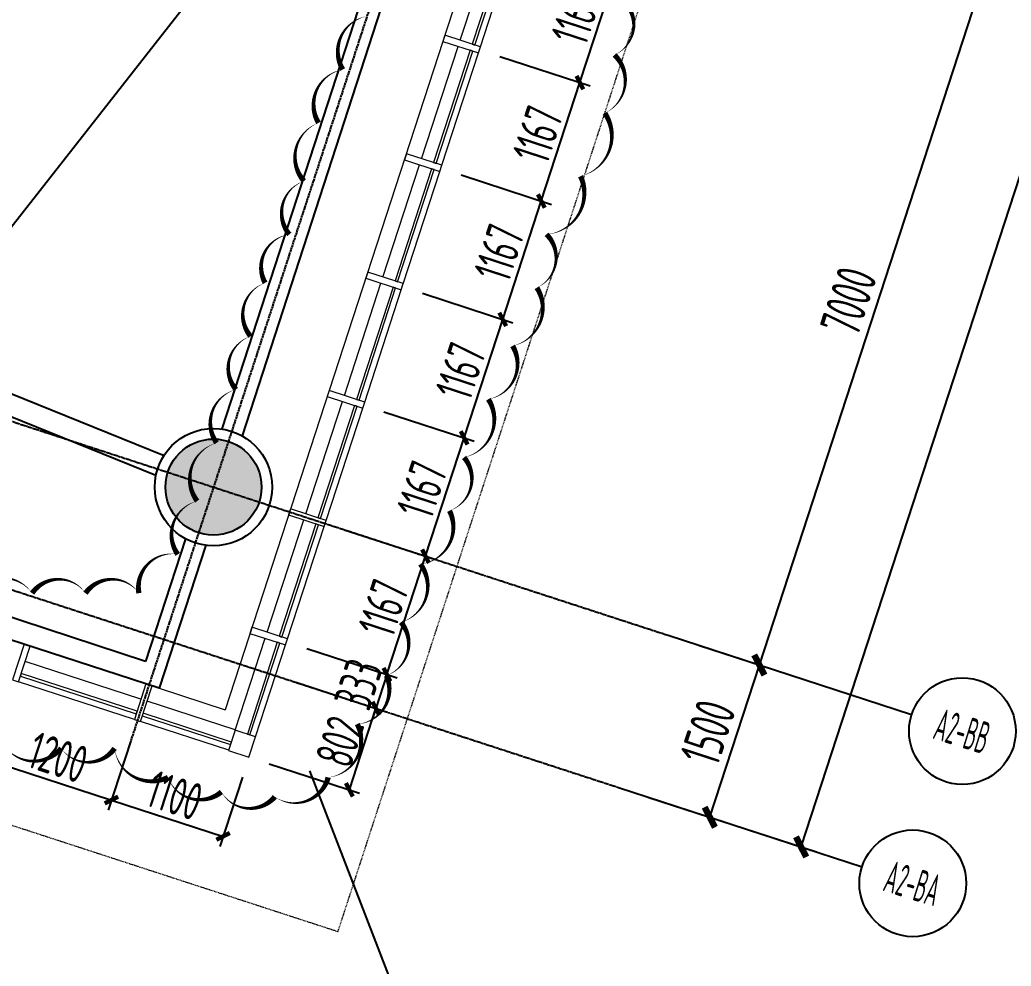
# Model space of a CAD drawing. Header units: millimetres. Extents: x 11515858 to 24947533, y -12764720 to -6305528.
# Drawn here: x 11864178 to 11873465, y -6364681 to -6355813 of the extents above; entities that cross this region are included whole.
import ezdxf
from ezdxf.enums import TextEntityAlignment as Align

# ---------------------------------------------------------------- set-up
doc = ezdxf.new("R2010")
doc.units = ezdxf.units.MM
doc.header["$LTSCALE"] = 10
for name, pattern in [('A2-RG-AXIS$0$CENTER', [2, 1.25, -0.25, 0.25, -0.25]), ('A2-RG-AXIS$0$DOTE', [2.4200000000000004, 2, -0.2, 0.02, -0.2]), ('A2-RI-F3$0$HIDDEN', [0.375, 0.25, -0.125]), ('A2-RI-F3$0$Overhead 1_16_', [2.5796875, 1.5875, -0.9921875])]:
    doc.linetypes.add(name, pattern=pattern)
for name, color, linetype in [('A2-RB-F3$0$$34$A-DIMS-100', 1, 'Continuous'), ('A2-RB-F3$0$A-DIMS-100', 1, 'Continuous'), ('A2-RG-AXIS$0$A-AXIS', 1, 'Continuous'), ('A2-RG-AXIS$0$A-DIMS-100', 1, 'Continuous'), ('A2-RG-AXIS$0$A-GRID', 1, 'A2-RG-AXIS$0$CENTER'), ('A2-RG-AXIS$0$A-SYMB', 4, 'Continuous'), ('A2-RI-F3$0$A-BEAM-PLAN-S', 2, 'Continuous'), ('A2-RI-F3$0$A-SYMB-VOID', 35, 'Continuous'), ('A2-RS-F3$0$A-HATH-GRAY', 8, 'Continuous'), ('A2-RS-F3$0$A-WALL-CONC', 6, 'Continuous')]:
    doc.layers.add(name, color=color, linetype=linetype)
for name, color, linetype, lineweight in [('A2-RI-F3$0$A-FLOR-OVHD', 8, 'A2-RI-F3$0$Overhead 1_16_', 5), ('A2-RI-F3$0$A-GLAZ', 140, 'Continuous', 5), ('A2-RI-F3$0$A-GLAZ-CWMG', 3, 'Continuous', 5)]:
    doc.layers.add(name, color=color, linetype=linetype, lineweight=lineweight)
doc.styles.add('A2-RB-F3$0$$0$XD2008', font='hzs.shx', dxfattribs={"width": 0.7, "bigfont": 'hztxt.shx'})
doc.styles.add('A2-RB-F3$0$XD2008', font='hzs.shx', dxfattribs={"width": 0.7, "bigfont": 'hztxt.shx'})
doc.styles.add('A2-RG-AXIS$0$ECADI', font='hzs.shx', dxfattribs={"width": 0.7, "bigfont": 'hztxt.shx'})
doc.styles.add('A2-RG-AXIS$0$XD2008', font='hzs.shx', dxfattribs={"width": 0.7, "bigfont": 'hztxt.shx'})
doc.dimstyles.new('A2-RB-F3$0$$0$XD100$0', dxfattribs={"dimscale": 100, "dimtxt": 3.5, "dimasz": 1, "dimexe": 1, "dimexo": 2, "dimgap": 0.5, "dimtad": 1, "dimdec": 0, "dimdsep": 46, "dimtxsty": 'A2-RB-F3$0$$0$XD2008', "dimblk1": 'A2-RB-F3$0$$20$_ArchTick', "dimblk2": 'A2-RB-F3$0$$20$_ArchTick', "dimsah": 1, "dimcen": 2.5, "dimclrt": 4, "dimaunit": 1, "dimadec": 0, "dimazin": 0, "dimtfac": 1, "dimtdec": 0, "dimtix": 1, "dimtmove": 2, "dimatfit": 3, "dimfxl": 0, "dimtolj": 1, "dimtzin": 0, "dimarcsym": 0})
doc.dimstyles.new('A2-RB-F3$0$XD100$0', dxfattribs={"dimscale": 100, "dimtxt": 3.5, "dimasz": 1, "dimexe": 1, "dimexo": 2, "dimgap": 0.5, "dimtad": 1, "dimdec": 0, "dimdsep": 46, "dimtxsty": 'A2-RB-F3$0$XD2008', "dimblk1": 'A2-RB-F3$0$_ArchTick', "dimblk2": 'A2-RB-F3$0$_ArchTick', "dimsah": 1, "dimcen": 2.5, "dimclrt": 4, "dimaunit": 1, "dimadec": 0, "dimazin": 0, "dimtfac": 1, "dimtdec": 0, "dimtix": 1, "dimtmove": 1, "dimatfit": 3, "dimfxl": 0, "dimtolj": 1, "dimtzin": 0, "dimarcsym": 0})
doc.dimstyles.new('A2-RG-AXIS$0$XD150$0', dxfattribs={"dimscale": 150, "dimtxt": 2.5, "dimasz": 1, "dimexe": 1, "dimexo": 2, "dimgap": 0.5, "dimtad": 1, "dimdec": 0, "dimdsep": 46, "dimtxsty": 'A2-RG-AXIS$0$XD2008', "dimblk": 'A2-RG-AXIS$0$_ArchTick', "dimcen": 2.5, "dimclrt": 4, "dimaunit": 1, "dimadec": 0, "dimazin": 0, "dimtfac": 1, "dimtdec": 0, "dimtmove": 2, "dimatfit": 3, "dimfxl": 0, "dimtolj": 1, "dimtzin": 0, "dimarcsym": 0})

# ---------------------------------------------------------------- blocks, each defined once
blk = doc.blocks.new('A2-RG-AXIS$0$_ArchTick')
at = {"color": 0, "linetype": 'ByBlock', "const_width": 0.4}
blk.add_lwpolyline([(-0.5, -0.5), (0.5, 0.5)], dxfattribs=at)
blk = doc.blocks.new('*D556')
at = {"layer": 'A2-RG-AXIS$0$A-DIMS-100', "color": 0, "lineweight": -2, "transparency": 16777216}
for p, q in [((11870536.07370431, -6361672.634730114), (11871249.15287054, -6361905.057111335)), ((11870641.69339981, -6363284.728402755), (11871106.53729852, -6361858.572720233)), ((11870071.2298056, -6363098.790412636), (11870784.30897183, -6363331.212793857))]:
    blk.add_line(p, q, dxfattribs=at)
at = {"layer": 'Defpoints', "color": 0, "transparency": 16777216}
for p in [(11870250.84256026, -6361579.665947912), (11871106.53729852, -6361858.572720233), (11869785.99866155, -6363005.821630433)]:
    blk.add_point(p, dxfattribs=at)
at = {"layer": 'A2-RG-AXIS$0$A-DIMS-100', "color": 0, "lineweight": -2, "transparency": 16777216, "xscale": 150, "yscale": 150, "zscale": 150}
for p, rotation in [((11871106.53729852, -6361858.572720233), 71.94704049333389), ((11870641.69339981, -6363284.728402755), 251.9470404933339)]:
    blk.add_blockref('A2-RG-AXIS$0$_ArchTick', p, dxfattribs=dict(at, rotation=rotation))
at = {"layer": 'A2-RG-AXIS$0$A-DIMS-100', "color": 4, "transparency": 16777216, "insert": (11870624.53809812, -6362490.302877067), "char_height": 375, "attachment_point": 5, "rotation": 71.94704049333389, "style": 'A2-RG-AXIS$0$XD2008'}
blk.add_mtext('\\A1;1500', dxfattribs=at)
blk = doc.blocks.new('*D557')
at = {"layer": 'A2-RG-AXIS$0$A-DIMS-100', "color": 0, "lineweight": -2, "transparency": 16777216}
for p, q in [((11872705.35174968, -6355017.225956218), (11873418.42961007, -6355249.647910954)), ((11871106.53729957, -6361858.572717436), (11873275.81403799, -6355203.163520008)), ((11870536.07501125, -6361672.635153647), (11871249.15287164, -6361905.057108382))]:
    blk.add_line(p, q, dxfattribs=at)
at = {"layer": 'Defpoints', "color": 0, "transparency": 16777216}
for p in [(11872420.12060552, -6354924.257174326), (11873275.81403799, -6355203.163520008), (11870250.8438671, -6361579.666371754)]:
    blk.add_point(p, dxfattribs=at)
at = {"layer": 'A2-RG-AXIS$0$A-DIMS-100', "color": 0, "lineweight": -2, "transparency": 16777216, "xscale": 150, "yscale": 150, "zscale": 150}
for p, rotation in [((11873275.81403799, -6355203.163520008), 71.94704055555546), ((11871106.53729957, -6361858.572717436), 251.9470405555555)]:
    blk.add_blockref('A2-RG-AXIS$0$_ArchTick', p, dxfattribs=dict(at, rotation=rotation))
at = {"layer": 'A2-RG-AXIS$0$A-DIMS-100', "color": 4, "transparency": 16777216, "insert": (11871941.59841765, -6358449.520434568), "char_height": 375, "attachment_point": 5, "rotation": 71.94704055555546, "style": 'A2-RG-AXIS$0$XD2008'}
blk.add_mtext('\\A1;7000', dxfattribs=at)
blk = doc.blocks.new('*D562')
at = {"layer": 'A2-RG-AXIS$0$A-DIMS-100', "color": 0, "lineweight": -2, "transparency": 16777216}
for p, q in [((11881382.47481131, -6328395.535308335), (11882951.24741189, -6328906.864034997)), ((11871497.38682192, -6363563.634785769), (11882808.63183982, -6328860.379644051)), ((11870071.2297934, -6363098.790450053), (11871640.00239399, -6363610.119176715))]:
    blk.add_line(p, q, dxfattribs=at)
at = {"layer": 'Defpoints', "color": 0, "transparency": 16777216}
for p in [(11881097.24366716, -6328302.566526443), (11882808.63183982, -6328860.379644051), (11869785.99864925, -6363005.821668161)]:
    blk.add_point(p, dxfattribs=at)
at = {"layer": 'A2-RG-AXIS$0$A-DIMS-100', "color": 0, "lineweight": -2, "transparency": 16777216, "xscale": 150, "yscale": 150, "zscale": 150}
for p, rotation in [((11882808.63183982, -6328860.379644051), 71.94704055555823), ((11871497.38682192, -6363563.634785769), 251.9470405555582)]:
    blk.add_blockref('A2-RG-AXIS$0$_ArchTick', p, dxfattribs=dict(at, rotation=rotation))
at = {"layer": 'A2-RG-AXIS$0$A-DIMS-100', "color": 4, "transparency": 16777216, "insert": (11876903.43207974, -6346130.659530753), "char_height": 375, "attachment_point": 5, "rotation": 71.94704055555823, "style": 'A2-RG-AXIS$0$XD2008'}
blk.add_mtext('\\A1;36500', dxfattribs=at)
blk = doc.blocks.new('A2-RG-AXIS$0$ECADI-TAG-GRID')
at = {"color": 13}
blk.add_circle((0, 0), 5, dxfattribs=at)
at = {"style": 'A2-RG-AXIS$0$ECADI', "width": 0.7}
blk.add_attdef('GRID', text='', height=5, dxfattribs=at).set_placement((0, 0), align=Align.MIDDLE)
blk = doc.blocks.new('A2-RB-F3$0$_ArchTick')
at = {"color": 0, "linetype": 'ByBlock', "const_width": 0.4}
blk.add_lwpolyline([(-0.5, -0.5), (0.5, 0.5)], dxfattribs=at)
blk = doc.blocks.new('*D828')
at = {"layer": 'A2-RB-F3$0$A-DIMS-100', "color": 0, "lineweight": -2, "transparency": 16777216}
for p, q in [((11864076.27191822, -6362196.565884403), (11863864.36602936, -6362846.699807616)), ((11865217.17078596, -6362568.432633758), (11865005.2648971, -6363218.566556969)), ((11863895.35562343, -6362751.622759599), (11865036.25449117, -6363123.489508953))]:
    blk.add_line(p, q, dxfattribs=at)
at = {"layer": 'Defpoints', "color": 0, "transparency": 16777216}
for p in [(11864138.25110635, -6362006.41178837), (11865279.1499741, -6362378.278537724), (11865036.25449117, -6363123.489508953)]:
    blk.add_point(p, dxfattribs=at)
at = {"layer": 'A2-RB-F3$0$A-DIMS-100', "color": 0, "lineweight": -2, "transparency": 16777216, "xscale": 100, "yscale": 100, "zscale": 100}
for p, rotation in [((11863895.35562343, -6362751.622759599), 161.9470404930293), ((11865036.25449117, -6363123.489508953), 341.9470404930292)]:
    blk.add_blockref('A2-RB-F3$0$_ArchTick', p, dxfattribs=dict(at, rotation=rotation))
at = {"layer": 'A2-RB-F3$0$A-DIMS-100', "color": 4, "transparency": 16777216, "insert": (11864535.53164395, -6362723.632776239), "char_height": 350, "attachment_point": 5, "rotation": 341.9470404930293, "style": 'A2-RB-F3$0$XD2008'}
blk.add_mtext('\\A1;1200', dxfattribs=at)
blk = doc.blocks.new('*D829')
at = {"layer": 'A2-RB-F3$0$A-DIMS-100', "color": 0, "lineweight": -2, "transparency": 16777216}
for p, q in [((11865217.42507595, -6362568.540211998), (11865005.51918709, -6363218.674135212)), ((11866262.98068834, -6362909.330599153), (11866051.07479947, -6363559.464522367)), ((11865036.50878116, -6363123.597087195), (11866082.06439354, -6363464.387474351))]:
    blk.add_line(p, q, dxfattribs=at)
at = {"layer": 'Defpoints', "color": 0, "transparency": 16777216}
for p in [(11865279.40426409, -6362378.386115965), (11866324.95987647, -6362719.176503122), (11866082.06439354, -6363464.387474351)]:
    blk.add_point(p, dxfattribs=at)
at = {"layer": 'A2-RB-F3$0$A-DIMS-100', "color": 0, "lineweight": -2, "transparency": 16777216, "xscale": 100, "yscale": 100, "zscale": 100}
for p, rotation in [((11865036.50878116, -6363123.597087195), 161.9470404930374), ((11866082.06439354, -6363464.387474351), 341.9470404930374)]:
    blk.add_blockref('A2-RB-F3$0$_ArchTick', p, dxfattribs=dict(at, rotation=rotation))
at = {"layer": 'A2-RB-F3$0$A-DIMS-100', "color": 4, "transparency": 16777216, "insert": (11865629.013174, -6363080.068922736), "char_height": 350, "attachment_point": 5, "rotation": 341.9470404930374, "style": 'A2-RB-F3$0$XD2008'}
blk.add_mtext('\\A1;1100', dxfattribs=at)
blk = doc.blocks.new('*D830')
at = {"layer": 'A2-RB-F3$0$A-DIMS-100', "color": 0, "lineweight": -2, "transparency": 16777216}
for p, q in [((11866763.03942485, -6362020.512582524), (11867608.97771658, -6362296.239320088)), ((11867265.35020109, -6363027.81036748), (11867513.90066857, -6362265.24972602)), ((11866514.48895738, -6362783.073223985), (11867360.42724911, -6363058.799961548))]:
    blk.add_line(p, q, dxfattribs=at)
at = {"layer": 'Defpoints', "color": 0, "transparency": 16777216}
for p in [(11866572.88532882, -6361958.533394389), (11867513.90066857, -6362265.24972602), (11866324.33486135, -6362721.094035851)]:
    blk.add_point(p, dxfattribs=at)
at = {"layer": 'A2-RB-F3$0$A-DIMS-100', "color": 0, "lineweight": -2, "transparency": 16777216, "xscale": 100, "yscale": 100, "zscale": 100}
for p, rotation in [((11867513.90066857, -6362265.24972602), 71.94704049333511), ((11867265.35020109, -6363027.81036748), 251.9470404933351)]:
    blk.add_blockref('A2-RB-F3$0$_ArchTick', p, dxfattribs=dict(at, rotation=rotation))
at = {"layer": 'A2-RB-F3$0$A-DIMS-100', "color": 4, "transparency": 16777216, "insert": (11867175.70207679, -6362576.803460099), "char_height": 350, "attachment_point": 5, "rotation": 71.94704049333511, "style": 'A2-RB-F3$0$XD2008'}
blk.add_mtext('\\A1;802', dxfattribs=at)
blk = doc.blocks.new('*D831')
at = {"layer": 'A2-RB-F3$0$A-DIMS-100', "color": 0, "lineweight": -2, "transparency": 16777216}
for p, q in [((11866866.20357422, -6361704.020473957), (11867712.14370734, -6361979.764139771)), ((11867617.06720004, -6361948.772886811), (11867648.058453, -6361853.696379513)), ((11867617.06720004, -6361948.772886811), (11867513.90196924, -6362265.268313164)), ((11866763.03834342, -6362020.515900311), (11867608.97847654, -6362296.259566125)), ((11867513.90196924, -6362265.268313164), (11867482.91071628, -6362360.344820462))]:
    blk.add_line(p, q, dxfattribs=at)
at = {"layer": 'Defpoints', "color": 0, "transparency": 16777216}
for p in [(11866676.05055962, -6361642.037968036), (11866572.88532882, -6361958.53339439), (11867513.90196924, -6362265.268313164)]:
    blk.add_point(p, dxfattribs=at)
at = {"layer": 'A2-RB-F3$0$A-DIMS-100', "color": 0, "lineweight": -2, "transparency": 16777216, "xscale": 100, "yscale": 100, "zscale": 100}
for p, rotation in [((11867617.06720004, -6361948.772886811), 251.9460408004767), ((11867513.90196924, -6362265.268313164), 71.94604080047672)]:
    blk.add_blockref('A2-RB-F3$0$_ArchTick', p, dxfattribs=dict(at, rotation=rotation))
at = {"layer": 'A2-RB-F3$0$A-DIMS-100', "color": 4, "transparency": 16777216, "insert": (11867351.56244322, -6362037.290280827), "char_height": 350, "attachment_point": 5, "rotation": 71.94604080047672, "style": 'A2-RB-F3$0$XD2008'}
blk.add_mtext('\\A1;333', dxfattribs=at)
blk = doc.blocks.new('*D832')
at = {"layer": 'A2-RB-F3$0$A-DIMS-100', "color": 0, "lineweight": -2, "transparency": 16777216}
for p, q in [((11867227.85857949, -6360594.470829753), (11868073.80016157, -6360870.203428935)), ((11867617.06903112, -6361948.760647854), (11867978.72327215, -6360839.213348299)), ((11866866.20433846, -6361704.018129308), (11867712.14592054, -6361979.75072849))]:
    blk.add_line(p, q, dxfattribs=at)
at = {"layer": 'Defpoints', "color": 0, "transparency": 16777216}
for p in [(11867037.70480064, -6360532.49066848), (11867978.72327215, -6360839.213348299), (11866676.05055962, -6361642.037968035)]:
    blk.add_point(p, dxfattribs=at)
at = {"layer": 'A2-RB-F3$0$A-DIMS-100', "color": 0, "lineweight": -2, "transparency": 16777216, "xscale": 100, "yscale": 100, "zscale": 100}
for p, rotation in [((11867978.72327215, -6360839.213348299), 71.94674727454598), ((11867617.06903112, -6361948.760647854), 251.946747274546)]:
    blk.add_blockref('A2-RB-F3$0$_ArchTick', p, dxfattribs=dict(at, rotation=rotation))
at = {"layer": 'A2-RB-F3$0$A-DIMS-100', "color": 4, "transparency": 16777216, "insert": (11867583.97315044, -6361324.259316646), "char_height": 350, "attachment_point": 5, "rotation": 71.94674727454598, "style": 'A2-RB-F3$0$XD2008'}
blk.add_mtext('\\A1;1167', dxfattribs=at)
blk = doc.blocks.new('*D833')
at = {"layer": 'A2-RB-F3$0$A-DIMS-100', "color": 0, "lineweight": -2, "transparency": 16777216}
for p, q in [((11867589.41037835, -6359485.237820508), (11868435.3519601, -6359760.970419576)), ((11867978.72327181, -6360839.213348186), (11868340.27507067, -6359729.98033894)), ((11867227.85857949, -6360594.470829753), (11868073.80016123, -6360870.203428822))]:
    blk.add_line(p, q, dxfattribs=at)
at = {"layer": 'Defpoints', "color": 0, "transparency": 16777216}
for p in [(11867399.25659951, -6359423.257659235), (11868340.27507067, -6359729.98033894), (11867037.70480065, -6360532.49066848)]:
    blk.add_point(p, dxfattribs=at)
at = {"layer": 'A2-RB-F3$0$A-DIMS-100', "color": 0, "lineweight": -2, "transparency": 16777216, "xscale": 100, "yscale": 100, "zscale": 100}
for p, rotation in [((11868340.27507067, -6359729.98033894), 71.94674727467715), ((11867978.72327181, -6360839.213348186), 251.9467472746771)]:
    blk.add_blockref('A2-RB-F3$0$_ArchTick', p, dxfattribs=dict(at, rotation=rotation))
at = {"layer": 'A2-RB-F3$0$A-DIMS-100', "color": 4, "transparency": 16777216, "insert": (11867945.57617004, -6360214.869162131), "char_height": 350, "attachment_point": 5, "rotation": 71.94674727467715, "style": 'A2-RB-F3$0$XD2008'}
blk.add_mtext('\\A1;1167', dxfattribs=at)
blk = doc.blocks.new('*D834')
at = {"layer": 'A2-RB-F3$0$A-DIMS-100', "color": 0, "lineweight": -2, "transparency": 16777216}
for p, q in [((11867951.06461938, -6358375.690520953), (11868797.00620136, -6358651.423120103)), ((11868340.27507091, -6359729.980339021), (11868701.92931194, -6358620.433039466)), ((11867589.41037835, -6359485.237820508), (11868435.35196034, -6359760.970419658))]:
    blk.add_line(p, q, dxfattribs=at)
at = {"layer": 'Defpoints', "color": 0, "transparency": 16777216}
for p in [(11867760.91084054, -6358313.71035968), (11868701.92931194, -6358620.433039466), (11867399.25659951, -6359423.257659235)]:
    blk.add_point(p, dxfattribs=at)
at = {"layer": 'A2-RB-F3$0$A-DIMS-100', "color": 0, "lineweight": -2, "transparency": 16777216, "xscale": 100, "yscale": 100, "zscale": 100}
for p, rotation in [((11868701.92931194, -6358620.433039466), 71.94674727454598), ((11868340.27507091, -6359729.980339021), 251.946747274546)]:
    blk.add_blockref('A2-RB-F3$0$_ArchTick', p, dxfattribs=dict(at, rotation=rotation))
at = {"layer": 'A2-RB-F3$0$A-DIMS-100', "color": 4, "transparency": 16777216, "insert": (11868307.17919023, -6359105.479007814), "char_height": 350, "attachment_point": 5, "rotation": 71.94674727454598, "style": 'A2-RB-F3$0$XD2008'}
blk.add_mtext('\\A1;1167', dxfattribs=at)
blk = doc.blocks.new('*D835')
at = {"layer": 'A2-RB-F3$0$A-DIMS-100', "color": 0, "lineweight": -2, "transparency": 16777216}
for p, q in [((11868312.61641824, -6357266.457511708), (11869158.55799998, -6357542.190110775)), ((11868701.92931169, -6358620.433039384), (11869063.48111056, -6357511.200030139)), ((11867951.06461938, -6358375.690520953), (11868797.00620111, -6358651.42312002))]:
    blk.add_line(p, q, dxfattribs=at)
at = {"layer": 'Defpoints', "color": 0, "transparency": 16777216}
for p in [(11868122.4626394, -6357204.477350436), (11869063.48111056, -6357511.200030139), (11867760.91084054, -6358313.710359681)]:
    blk.add_point(p, dxfattribs=at)
at = {"layer": 'A2-RB-F3$0$A-DIMS-100', "color": 0, "lineweight": -2, "transparency": 16777216, "xscale": 100, "yscale": 100, "zscale": 100}
for p, rotation in [((11869063.48111056, -6357511.200030139), 71.94674727467715), ((11868701.92931169, -6358620.433039384), 251.9467472746771)]:
    blk.add_blockref('A2-RB-F3$0$_ArchTick', p, dxfattribs=dict(at, rotation=rotation))
at = {"layer": 'A2-RB-F3$0$A-DIMS-100', "color": 4, "transparency": 16777216, "insert": (11868668.78220993, -6357996.088853328), "char_height": 350, "attachment_point": 5, "rotation": 71.94674727467715, "style": 'A2-RB-F3$0$XD2008'}
blk.add_mtext('\\A1;1167', dxfattribs=at)
blk = doc.blocks.new('*D836')
at = {"layer": 'A2-RB-F3$0$A-DIMS-100', "color": 0, "lineweight": -2, "transparency": 16777216}
for p, q in [((11868674.16821711, -6356157.224502463), (11869520.10979927, -6356432.957101667)), ((11869063.37866882, -6357511.514320586), (11869425.03290984, -6356401.967021031)), ((11868312.51397609, -6357266.771802017), (11869158.45555824, -6357542.504401222))]:
    blk.add_line(p, q, dxfattribs=at)
at = {"layer": 'Defpoints', "color": 0, "transparency": 16777216}
for p in [(11868484.01443827, -6356095.24434119), (11869425.03290984, -6356401.967021031), (11868122.36019724, -6357204.791640745)]:
    blk.add_point(p, dxfattribs=at)
at = {"layer": 'A2-RB-F3$0$A-DIMS-100', "color": 0, "lineweight": -2, "transparency": 16777216, "xscale": 100, "yscale": 100, "zscale": 100}
for p, rotation in [((11869425.03290984, -6356401.967021031), 71.94674727454598), ((11869063.37866882, -6357511.514320586), 251.946747274546)]:
    blk.add_blockref('A2-RB-F3$0$_ArchTick', p, dxfattribs=dict(at, rotation=rotation))
at = {"layer": 'A2-RB-F3$0$A-DIMS-100', "color": 4, "transparency": 16777216, "insert": (11869030.28278813, -6356887.012989378), "char_height": 350, "attachment_point": 5, "rotation": 71.94674727454598, "style": 'A2-RB-F3$0$XD2008'}
blk.add_mtext('\\A1;1167', dxfattribs=at)
blk = doc.blocks.new('*D837')
at = {"layer": 'A2-RB-F3$0$A-DIMS-100', "color": 0, "lineweight": -2, "transparency": 16777216}
for p, q in [((11869035.72001598, -6355047.991493219), (11869881.66159771, -6355323.724092284)), ((11869425.03290942, -6356401.967020893), (11869786.58470829, -6355292.734011648)), ((11868674.16821712, -6356157.224502464), (11869520.10979885, -6356432.957101529))]:
    blk.add_line(p, q, dxfattribs=at)
at = {"layer": 'Defpoints', "color": 0, "transparency": 16777216}
for p in [(11868845.56623713, -6354986.011331946), (11869786.58470829, -6355292.734011648), (11868484.01443827, -6356095.244341191)]:
    blk.add_point(p, dxfattribs=at)
at = {"layer": 'A2-RB-F3$0$A-DIMS-100', "color": 0, "lineweight": -2, "transparency": 16777216, "xscale": 100, "yscale": 100, "zscale": 100}
for p, rotation in [((11869786.58470829, -6355292.734011648), 71.94674727467715), ((11869425.03290942, -6356401.967020893), 251.9467472746771)]:
    blk.add_blockref('A2-RB-F3$0$_ArchTick', p, dxfattribs=dict(at, rotation=rotation))
at = {"layer": 'A2-RB-F3$0$A-DIMS-100', "color": 4, "transparency": 16777216, "insert": (11869391.88580766, -6355777.622834837), "char_height": 350, "attachment_point": 5, "rotation": 71.94674727467715, "style": 'A2-RB-F3$0$XD2008'}
blk.add_mtext('\\A1;1167', dxfattribs=at)
blk = doc.blocks.new('A2-RB-F3$0$$20$_ArchTick')
at = {"color": 0, "linetype": 'ByBlock', "const_width": 0.4}
blk.add_lwpolyline([(-0.5, -0.5), (0.5, 0.5)], dxfattribs=at)
blk = doc.blocks.new('*D942')
at = {"layer": 'A2-RB-F3$0$$34$A-DIMS-100', "color": 0, "lineweight": -2, "transparency": 16777216}
blk.add_arc((11859985.07872825, -6358233.623337401), 2159.727095358657, 161.9470404933457, 180.3427990340198, dxfattribs=at)
at = {"layer": 'Defpoints', "color": 0, "transparency": 16777216}
for p in [(11832290.15142998, -6349206.685999708), (11857871.9300408, -6357787.502556514), (11857063.30853648, -6358251.104414696), (11858202.99814207, -6358244.285602544), (11870250.84256026, -6361579.665947912)]:
    blk.add_point(p, dxfattribs=at)
at = {"layer": 'A2-RB-F3$0$$34$A-DIMS-100', "color": 0, "lineweight": -2, "transparency": 16777216, "xscale": 100, "yscale": 100, "zscale": 100}
for p, rotation in [((11857931.67396078, -6357564.332677587), 71.94704049334567), ((11857825.39028752, -6358246.544846653), 270.3427990340198)]:
    blk.add_blockref('A2-RB-F3$0$$20$_ArchTick', p, dxfattribs=dict(at, rotation=rotation))
at = {"layer": 'A2-RB-F3$0$$34$A-DIMS-100', "color": 4, "transparency": 16777216, "insert": (11857595.83951309, -6357861.397318024), "char_height": 350, "attachment_point": 5, "rotation": 81.14491976367611, "style": 'A2-RB-F3$0$$0$XD2008'}
blk.add_mtext('\\A1;18°23\'45"', dxfattribs=at)
blk = doc.blocks.new('A2-RI-F3$0$Quad Corner Mullion - 200mm x 200mm Quad Corner-4645188-Documents - Level 3')
at = {"layer": 'A2-RI-F3$0$A-GLAZ-CWMG', "lineweight": 20}
for p, q in [((-100.0000000000033, 99.99999999999459), (100.0000000000033, 99.99999999999459)), ((-100.0000000000033, -99.99999999999459), (-100.0000000000033, 99.99999999999459)), ((100.0000000000033, 99.99999999999459), (100.0000000000033, -99.99999999999459)), ((100.0000000000033, -99.99999999999459), (-100.0000000000033, -99.99999999999459))]:
    blk.add_line(p, q, dxfattribs=at)
blk = doc.blocks.new('A2-RI-F3$0$System Panel - Glazed-4853449-Documents - Level 3')
at = {"layer": 'A2-RI-F3$0$A-GLAZ', "lineweight": 13}
for p, q in [((553.3347178214281, 44.44999999999423), (-553.3347178214367, 44.44999999999423)), ((-553.3347178214367, 44.44999999999423), (-553.3347178214367, 19.05)), ((-553.3347178214367, 19.05), (553.3347178214281, 19.05)), ((553.3347178214281, 19.05), (553.3347178214281, 44.44999999999423))]:
    blk.add_line(p, q, dxfattribs=at)
blk = doc.blocks.new('A2-RI-F3$0$Rectangular Mullion - 60mm x 200mm-3630197-Documents - Level 3')
at = {"layer": 'A2-RI-F3$0$A-GLAZ-CWMG'}
for p, q in [((97687.30743042471, -40193.39203135181), (97687.30743042471, -39086.72259570899)), ((97887.3074304247, -40193.39203135181), (97887.3074304247, -39086.72259570899))]:
    blk.add_line(p, q, dxfattribs=at)
blk = doc.blocks.new('A2-RI-F3$0$System Panel - Glazed-4853451-Documents - Level 3')
at = {"layer": 'A2-RI-F3$0$A-GLAZ', "lineweight": 13}
for p, q in [((553.3347178214367, 44.44999999999423), (-553.3347178214281, 44.44999999999423)), ((-553.3347178214281, 44.44999999999423), (-553.3347178214281, 19.05)), ((-553.3347178214281, 19.05), (553.3347178214367, 19.05)), ((553.3347178214367, 19.05), (553.3347178214367, 44.44999999999423))]:
    blk.add_line(p, q, dxfattribs=at)
blk = doc.blocks.new('A2-RI-F3$0$System Panel - Glazed-4853452-Documents - Level 3')
at = {"layer": 'A2-RI-F3$0$A-GLAZ', "lineweight": 13}
for p, q in [((553.3347178214367, 44.44999999999423), (-553.3347178214367, 44.44999999999423)), ((-553.3347178214367, 44.44999999999423), (-553.3347178214367, 19.05)), ((-553.3347178214367, 19.05), (553.3347178214367, 19.05)), ((553.3347178214367, 19.05), (553.3347178214367, 44.44999999999423))]:
    blk.add_line(p, q, dxfattribs=at)
blk = doc.blocks.new('A2-RI-F3$0$System Panel - Glazed-5325694-Documents - Level 3')
at = {"layer": 'A2-RI-F3$0$A-GLAZ', "lineweight": 13}
for p, q in [((553.5000000000041, 44.44999999999423), (-553.4999999999955, 44.44999999999423)), ((-553.4999999999955, 44.44999999999423), (-553.4999999999955, 19.04999999998267)), ((-553.4999999999955, 19.04999999998267), (553.5000000000041, 19.04999999998267)), ((553.5000000000041, 19.04999999998267), (553.5000000000041, 44.44999999999423))]:
    blk.add_line(p, q, dxfattribs=at)
blk = doc.blocks.new('A2-RI-F3$0$Rectangular Mullion - 60mm x 200mm-3669289-Documents - Level 3')
at = {"layer": 'A2-RI-F3$0$A-GLAZ-CWMG'}
for p, q in [((97687.3074304247, -46027.06977392331), (97687.3074304247, -44920.06977392335)), ((97887.30743042468, -46027.06977392331), (97887.30743042468, -44920.06977392335))]:
    blk.add_line(p, q, dxfattribs=at)
blk = doc.blocks.new('A2-RI-F3$0$System Panel - Glazed-4853705-Documents - Level 3')
at = {"layer": 'A2-RI-F3$0$A-GLAZ', "lineweight": 13}
for p, q in [((452.464961450772, 44.44999999999423), (-452.4649614507807, 44.44999999999423)), ((-452.4649614507807, 44.44999999999423), (-452.4649614507807, 19.05)), ((-452.4649614507807, 19.05), (452.464961450772, 19.05)), ((452.464961450772, 19.05), (452.464961450772, 44.44999999999423))]:
    blk.add_line(p, q, dxfattribs=at)
blk = doc.blocks.new('A2-RI-F3$0$Rectangular Mullion - 60mm x 200mm-4853702-Documents - Level 3')
at = {"layer": 'A2-RI-F3$0$A-GLAZ-CWMG'}
for p, q in [((97687.3074304247, -46991.99969682489), (97687.3074304247, -46087.06977392335)), ((97887.30743042468, -46991.99969682489), (97887.30743042468, -46087.06977392335))]:
    blk.add_line(p, q, dxfattribs=at)
blk = doc.blocks.new('A2-RI-F3$0$Rectangular Mullion - 60mm x 200mm-4644613-Documents - Level 3')
at = {"layer": 'A2-RI-F3$0$A-GLAZ-CWMG', "lineweight": 20}
for p, q in [((-30, 250), (29.99999999860302, 249.9999999981374)), ((-30, -100.0000000018626), (-30, 250)), ((29.99999999860302, 249.9999999981374), (30, -100.0000000018626)), ((30, -100.0000000018626), (-30, -100.0000000018626))]:
    blk.add_line(p, q, dxfattribs=at)
blk = doc.blocks.new('A2-RI-F3$0$System Panel - Glazed-5325695-Documents - Level 3')
at = {"layer": 'A2-RI-F3$0$A-GLAZ', "lineweight": 13}
for p, q in [((553.3347178214367, 44.44999999999423), (-553.3347178214367, 44.44999999999423)), ((-553.3347178214367, 44.44999999999423), (-553.3347178214367, 19.05)), ((-553.3347178214367, 19.05), (553.3347178214367, 19.05)), ((553.3347178214367, 19.05), (553.3347178214367, 44.44999999999423))]:
    blk.add_line(p, q, dxfattribs=at)
blk = doc.blocks.new('A2-RI-F3$0$System Panel - Glazed-4852548-Documents - Level 3')
at = {"layer": 'A2-RI-F3$0$A-GLAZ', "lineweight": 13}
for p, q in [((570.027454224029, -19.05), (-570.027454224029, -19.05)), ((-570.027454224029, -19.05), (-570.027454224029, -44.45000000000289)), ((-570.027454224029, -44.45000000000289), (570.027454224029, -44.45000000000289)), ((570.027454224029, -44.45000000000289), (570.027454224029, -19.05))]:
    blk.add_line(p, q, dxfattribs=at)
blk = doc.blocks.new('A2-RI-F3$0$Rectangular Mullion - 60mm x 200mm-4852743-Documents - Level 3')
at = {"layer": 'A2-RI-F3$0$A-GLAZ-CWMG'}
for p, q in [((96757.50324780423, -46989.99969682489), (95617.44833935617, -46989.99969682488)), ((96757.50324780423, -47189.9996968249), (95617.44833935617, -47189.99969682489))]:
    blk.add_line(p, q, dxfattribs=at)
blk = doc.blocks.new('A2-RI-F3$0$System Panel - Glazed-4853015-Documents - Level 3')
at = {"layer": 'A2-RI-F3$0$A-GLAZ', "lineweight": 13}
for p, q in [((434.9020913102353, -19.05), (-434.9020913102353, -19.05)), ((-434.9020913102353, -19.05), (-434.9020913102353, -44.45000000000289)), ((-434.9020913102353, -44.45000000000289), (434.9020913102353, -44.45000000000289)), ((434.9020913102353, -44.45000000000289), (434.9020913102353, -19.05))]:
    blk.add_line(p, q, dxfattribs=at)
blk = doc.blocks.new('A2-RI-F3$0$Rectangular Mullion - 60mm x 200mm-4852744-Documents - Level 3')
at = {"layer": 'A2-RI-F3$0$A-GLAZ-CWMG'}
for p, q in [((97687.3074304247, -46989.99969682489), (96817.50324780423, -46989.99969682489)), ((97687.3074304247, -47189.9996968249), (96817.50324780423, -47189.9996968249))]:
    blk.add_line(p, q, dxfattribs=at)
blk = doc.blocks.new('A2-RI-F3$0$Rectangular Mullion - 60mm x 200mm-4848852-Documents - Level 3')
at = {"layer": 'A2-RI-F3$0$A-GLAZ-CWMG', "lineweight": 20}
for p, q in [((-29.99999999627471, 100), (30.00000000372529, 99.99999999953434)), ((-29.93853014335036, -249.9999874057248), (-29.99999999627471, 100)), ((30.00000000372529, 99.99999999953434), (30.06146985478699, -249.9999874052592)), ((30.06146985478699, -249.9999874052592), (-29.93853014335036, -249.9999874057248))]:
    blk.add_line(p, q, dxfattribs=at)
blk = doc.blocks.new('A2-RS-F3')
at = {"layer": 'A2-RS-F3$0$A-HATH-GRAY'}
h = blk.add_hatch(color=256, dxfattribs=at)
edge = h.paths.add_edge_path()
edge.add_arc((11865992.1736696, -6360191.587300729), 450, 0, 360)
at = {"layer": 'A2-RS-F3$0$A-WALL-CONC'}
blk.add_circle((11865992.1736696, -6360191.587300729), 450, dxfattribs=at)
blk = doc.blocks.new('A2-RG-AXIS')
at = {"layer": 'A2-RG-AXIS$0$A-AXIS'}
for p, q in [((11870250.84267824, -6361579.665984253), (11872532.69299373, -6362323.416708423)), ((11869785.99864925, -6363005.821668161), (11872067.84908365, -6363749.572431084))]:
    blk.add_line(p, q, dxfattribs=at)
at = {"layer": 'A2-RG-AXIS$0$A-GRID', "linetype": 'A2-RG-AXIS$0$DOTE'}
for p, q in [((11878378.07715797, -6322191.250791802), (11865217.4337792, -6362568.513488524)), ((11832290.15142998, -6349206.685999709), (11870250.84256026, -6361579.665947913)), ((11831825.30751897, -6350632.841719958), (11869785.99864925, -6363005.821668161))]:
    blk.add_line(p, q, dxfattribs=at)
at = {"layer": 'A2-RG-AXIS$0$A-SYMB'}
ref = blk.add_blockref('A2-RG-AXIS$0$ECADI-TAG-GRID', (11873008.07822844, -6362478.36469523), dxfattribs=dict(at, xscale=100.0000000000341, yscale=100.0000000000341, zscale=100.0000000000341, rotation=342.7200000000827))
ref.add_attrib('GRID', 'A2-BB', dxfattribs={"layer": '0', "extrusion": (0, 0, -1), "height": 300, "rotation": 17.27999999377483, "style": 'A2-RG-AXIS$0$ECADI', "text_generation_flag": 2, "width": 0.5}).set_placement((-11873008.07822844, -6362478.36469523), align=Align.MIDDLE)
ref = blk.add_blockref('A2-RG-AXIS$0$ECADI-TAG-GRID', (11872543.23436349, -6363904.520279429), dxfattribs=dict(at, xscale=100.0000000000341, yscale=100.0000000000341, zscale=100.0000000000341, rotation=342.7200000000827))
ref.add_attrib('GRID', 'A2-BA', dxfattribs={"layer": '0', "extrusion": (0, 0, -1), "height": 300, "rotation": 17.27999999377483, "style": 'A2-RG-AXIS$0$ECADI', "text_generation_flag": 2, "width": 0.5}).set_placement((-11872543.23436349, -6363904.520279429), align=Align.MIDDLE)
at = {"layer": 'A2-RG-AXIS$0$A-DIMS-100'}
for p1, p2, distance, picture, middle in [((11869785.99864925, -6363005.821668161), (11881097.24366716, -6328302.566526443), -1800.001375470765, '*D562', (11876903.43207974, -6346130.659530753)), ((11870250.8438671, -6361579.666371753), (11872420.12060552, -6354924.257174326), -900.0000000179184, '*D557', (11871941.59841765, -6358449.520434568)), ((11869785.99866155, -6363005.821630434), (11870250.84256026, -6361579.665947913), -900.001373738457, '*D556', (11870624.53809812, -6362490.302877067))]:
    dim = blk.add_aligned_dim(p1=p1, p2=p2, distance=distance, dimstyle='A2-RG-AXIS$0$XD150$0', dxfattribs=at)
    dim.commit()
    dim.dimension.update_dxf_attribs({"geometry": picture, "text_midpoint": middle})
blk = doc.blocks.new('A2-RB-F3')
at = {"layer": 'A2-RB-F3$0$$34$A-DIMS-100'}
dim = blk.add_angular_dim_2l(base=(11857871.9300408, -6357787.502556514), line1=((11858202.99814207, -6358244.285602545), (11857063.30853649, -6358251.104414697)), line2=((11832290.15142998, -6349206.685999709), (11870250.84256026, -6361579.665947913)), dimstyle='A2-RB-F3$0$$0$XD100$0', override={"dimadec": 4}, dxfattribs=at)
dim.commit()
dim.dimension.update_dxf_attribs({"geometry": '*D942', "text_midpoint": (11857595.83951309, -6357861.397318024)})
at = {"layer": 'A2-RB-F3$0$A-DIMS-100'}
for p1, p2, distance, picture, middle in [((11868484.01443827, -6356095.244341191), (11868845.56623713, -6354986.011331946), -989.7446970355168, '*D837', (11869391.88580766, -6355777.622834837)), ((11868122.36019724, -6357204.791640745), (11868484.01443827, -6356095.244341191), -989.7446974678401, '*D836', (11869030.28278813, -6356887.012989378)), ((11867760.91084054, -6358313.710359681), (11868122.4626394, -6357204.477350436), -989.7446970337458, '*D835', (11868668.78220993, -6357996.088853328)), ((11867399.25659951, -6359423.257659236), (11867760.91084054, -6358313.710359681), -989.7446972893669, '*D834', (11868307.17919023, -6359105.479007814)), ((11867037.70480065, -6360532.490668481), (11867399.25659951, -6359423.257659236), -989.7446970343232, '*D833', (11867945.57617004, -6360214.869162131)), ((11866676.05055962, -6361642.037968036), (11867037.70480065, -6360532.490668481), -989.7446973936173, '*D832', (11867583.97315044, -6361324.259316646)), ((11866676.05055962, -6361642.037968036), (11866572.88532882, -6361958.53339439), 989.7467493965733, '*D831', (11867351.56244322, -6362037.290280827)), ((11866324.33486135, -6362721.09403585), (11866572.88532882, -6361958.53339439), -989.7397525283501, '*D830', (11867175.70207679, -6362576.803460099)), ((11864138.25110636, -6362006.411788371), (11865279.1499741, -6362378.278537724), -783.7969171075226, '*D828', (11864535.53164395, -6362723.632776239)), ((11865279.40426409, -6362378.386115965), (11866324.95987647, -6362719.17650312), -783.7969171092939, '*D829', (11865629.013174, -6363080.068922736))]:
    dim = blk.add_aligned_dim(p1=p1, p2=p2, distance=distance, dimstyle='A2-RB-F3$0$XD100$0', dxfattribs=at)
    dim.commit()
    dim.dimension.update_dxf_attribs({"geometry": picture, "text_midpoint": middle})
blk = doc.blocks.new('A2-RI-F3')
blk.add_circle((11865992.17482245, -6360191.587676493), 550)
at = {"layer": 'A2-RI-F3$0$A-BEAM-PLAN-S'}
for p, q in [((11867899.14424732, -6354019.617280557), (11866069.79683853, -6359647.092660336)), ((11868089.34671157, -6354081.447876488), (11866259.3719478, -6359710.853138307)), ((11860542.09496418, -6357872.967783551), (11865528.59102754, -6359895.631488699)), ((11860541.25689576, -6358088.455018571), (11865453.41456336, -6360080.964969845)), ((11865482.9414694, -6362076.617239903), (11856255.30613631, -6359068.891968338)), ((11865354.76674294, -6361824.482938345), (11859840.0181151, -6360026.964049104)), ((11865729.4940998, -6360674.804851215), (11865354.76674294, -6361824.482938345)), ((11865919.64796252, -6360736.784755162), (11865482.9414694, -6362076.617239903))]:
    blk.add_line(p, q, dxfattribs=at)
at = {"layer": 'A2-RI-F3$0$A-FLOR-OVHD', "ltscale": 0.5}
for q in [(11872377.504388, -6348345.5697482), (11852896.93659294, -6359709.65078073)]:
    blk.add_line((11867158.26086151, -6364358.094705979), q, dxfattribs=at)
at = {"layer": 'A2-RI-F3$0$A-GLAZ-CWMG'}
for p in [(11870116.88406217, -6349956.242416543), (11865482.9414694, -6362076.617239903)]:
    blk.add_line(p, (11866100.65083222, -6362277.95810286), dxfattribs=at)
at = {"layer": 'A2-RI-F3$0$A-SYMB-VOID'}
blk.add_lwpolyline([(11855518.16245981, -6358986.388827744), (11862143.0707518, -6360246.629946284), (11870322.32250216, -6349809.987623115)], dxfattribs=at)
at = {"layer": 'Defpoints', "color": 3}
blk.add_line((11871879.44604001, -6375735.333274812), (11866894.78535977, -6362849.976264287), dxfattribs=at)
at = {"layer": 'Defpoints'}
for points in [[(11867430.5351031, -6355779.375220455, 0, 50, 0.52056705), (11867203.17683696, -6356279.09691111, 0, 50, 0.52056705), (11867203.17683696, -6356279.09691111, 0, 50, 0.52056705), (11866975.81857083, -6356778.818601765, 0, 50, 0.52056705), (11866975.81857083, -6356778.818601765, 0, 50, 0.52056705), (11866839.40988136, -6357323.979878978, 0, 50, 0.52056705), (11866839.40988136, -6357323.979878978, 0, 50, 0.52056705), (11866703.0011919, -6357823.71782127, 0, 50, 0.52056705), (11866703.0011919, -6357823.71782127, 0, 50, 0.52056705), (11866475.64292577, -6358278.016177006, 0, 50, 0.52056705), (11866475.64292577, -6358278.016177006, 0, 50, 0.52056705), (11866339.23423631, -6358777.737867661, 0, 50, 0.52056705), (11866339.23423631, -6358777.737867661, 0, 50, 0.52056705), (11866202.82554684, -6359277.475809959, 0, 50, 0.52056705), (11866202.82554684, -6359277.475809959, 0, 50, 0.52056705), (11866020.9577446, -6359777.197500609, 0, 50, 0.52056705), (11866020.9577446, -6359777.197500609, 0, 50, 0.52056705), (11865839.05859125, -6360322.358777821, 0, 50, 0.52056705), (11865839.05859125, -6360322.358777821, 0, 50, 0.52056705), (11865657.190789, -6360822.096720117, 0, 50, 0.52056705), (11865657.190789, -6360822.096720117, 0, 50, 0.52056705), (11865293.42383341, -6361185.532154378, 0, 50, 0.52056705), (11865293.42383341, -6361185.532154378, 0, 50, 0.52056705), (11864793.24818835, -6361185.532154378, 0, 50, 0.52056705), (11864793.24818835, -6361185.532154378, 0, 50, 0.52056705), (11864293.04119218, -6361185.532154378, 0, 50, 0.52056705), (11864293.04119218, -6361185.532154378, 0, 50, 0.52056705), (11863747.40643434, -6361185.532154378, 0, 50, 0.52056705)], [(11864020.22381326, -6362593.850556504, 0, 50, 0.52056705), (11864565.88992221, -6362639.290143065, 0, 50, 0.52056705), (11864565.88992221, -6362639.290143065, 0, 50, 0.52056705), (11865066.06556727, -6362639.290143065, 0, 50, 0.52056705), (11865066.06556727, -6362639.290143065, 0, 50, 0.52056705), (11865566.24121233, -6362911.862655849, 0, 50, 0.52056705), (11865566.24121233, -6362911.86265585, 0, 50, 0.52056705), (11866066.41685739, -6363048.148912244, 0, 50, 0.52056705), (11866066.41685739, -6363048.148912244, 0, 50, 0.52056705), (11866566.59250244, -6363093.588498801, 0, 50, 0.52056705), (11866566.59250244, -6363093.588498801, 0, 50, 0.52056705), (11867066.7681475, -6362911.862655849, 0, 50, 0.52056705), (11867066.7681475, -6362911.86265585, 0, 50, 0.52056705), (11867339.58552642, -6362412.140965193, 0, 50, 0.52056705), (11867339.58552642, -6362412.140965193, 0, 50, 0.52056705), (11867612.40290534, -6361957.842609458, 0, 50, 0.52056705), (11867612.40290534, -6361957.842609458, 0, 50, 0.52056705), (11867748.84294591, -6361458.104667165, 0, 50, 0.52056705), (11867748.84294591, -6361458.104667165, 0, 50, 0.52056705), (11867930.71074815, -6360912.943389952, 0, 50, 0.52056705), (11867930.71074815, -6360912.943389952, 0, 50, 0.52056705), (11868203.52812708, -6360413.221699297, 0, 50, 0.52056705), (11868203.52812708, -6360413.221699297, 0, 50, 0.52056705), (11868339.93681654, -6359913.483757004, 0, 50, 0.52056705), (11868339.93681654, -6359913.483757004, 0, 50, 0.52056705), (11868567.29508267, -6359368.338731431, 0, 50, 0.52056705), (11868567.29508267, -6359368.338731432, 0, 50, 0.52056705), (11868794.65334881, -6358868.600789137, 0, 50, 0.52056705), (11868794.65334881, -6358868.600789137, 0, 50, 0.52056705), (11869022.01161495, -6358323.439511925, 0, 50, 0.52056705), (11869022.01161495, -6358323.439511925, 0, 50, 0.52056705), (11869112.96119162, -6357823.71782127, 0, 50, 0.52056705), (11869112.96119162, -6357823.71782127, 0, 50, 0.52056705), (11869431.23768333, -6357278.556544057, 0, 50, 0.52056705), (11869431.23768333, -6357278.556544057, 0, 50, 0.52056705), (11869658.59594947, -6356687.971931932, 0, 50, 0.52056705), (11869658.59594947, -6356687.971931932, 0, 50, 0.52056705), (11869749.54552614, -6356142.810654718, 0, 50, 0.52056705), (11869749.54552614, -6356142.810654718, 0, 50, 0.52056705), (11869840.49510282, -6355643.072712422, 0, 50, 0.52056705)]]:
    blk.add_lwpolyline(points, format="xyseb", dxfattribs=at)
at = {"linetype": 'A2-RI-F3$0$HIDDEN', "ltscale": 3}
blk.add_blockref('A2-RG-AXIS', (0, 0), dxfattribs=at)
at = {"layer": 'A2-RI-F3$0$A-GLAZ'}
for name, p, rotation in [('A2-RI-F3$0$System Panel - Glazed-4853449-Documents - Level 3', (11868569.61100612, -6355509.95204624), 251.9467472745554), ('A2-RI-F3$0$System Panel - Glazed-5325695-Documents - Level 3', (11868208.05920726, -6356619.185055485), 251.9467472745554), ('A2-RI-F3$0$System Panel - Glazed-4853451-Documents - Level 3', (11867846.50740839, -6357728.418064731), 251.9467472745554), ('A2-RI-F3$0$System Panel - Glazed-4853452-Documents - Level 3', (11867484.95560952, -6358837.651073977), 251.9467472745554), ('A2-RI-F3$0$System Panel - Glazed-4853449-Documents - Level 3', (11867123.40381066, -6359946.884083223), 251.9467472745554), ('A2-RI-F3$0$System Panel - Glazed-5325694-Documents - Level 3', (11866761.80079071, -6361056.274237623), 251.9467472745554), ('A2-RI-F3$0$System Panel - Glazed-4853705-Documents - Level 3', (11866431.4573896, -6362069.760565297), 251.9467472745554), ('A2-RI-F3$0$System Panel - Glazed-4852548-Documents - Level 3', (11864739.79769787, -6362097.336413698), 341.9467472745557), ('A2-RI-F3$0$System Panel - Glazed-4853015-Documents - Level 3', (11865752.2995843, -6362427.358938579), 341.9467472745557)]:
    blk.add_blockref(name, p, dxfattribs=dict(at, rotation=rotation))
at = {"layer": 'A2-RI-F3$0$A-GLAZ-CWMG', "rotation": 341.9467472745557}
for name, p in [('A2-RI-F3$0$Rectangular Mullion - 60mm x 200mm-3630197-Documents - Level 3', (11787880.9665776, -6287517.053162606)), ('A2-RI-F3$0$Rectangular Mullion - 60mm x 200mm-3630197-Documents - Level 3', (11787519.41477874, -6288626.286171852)), ('A2-RI-F3$0$Rectangular Mullion - 60mm x 200mm-3630197-Documents - Level 3', (11787157.86297987, -6289735.519181099)), ('A2-RI-F3$0$Rectangular Mullion - 60mm x 200mm-3630197-Documents - Level 3', (11786796.311181, -6290844.752190343)), ('A2-RI-F3$0$Rectangular Mullion - 60mm x 200mm-3630197-Documents - Level 3', (11786434.75938213, -6291953.985199589)), ('A2-RI-F3$0$Rectangular Mullion - 60mm x 200mm-3669289-Documents - Level 3', (11787880.9665776, -6287517.053162606)), ('A2-RI-F3$0$Rectangular Mullion - 60mm x 200mm-4853702-Documents - Level 3', (11787880.9665776, -6287517.053162606)), ('A2-RI-F3$0$Rectangular Mullion - 60mm x 200mm-4852743-Documents - Level 3', (11787880.9665776, -6287517.053162606)), ('A2-RI-F3$0$Rectangular Mullion - 60mm x 200mm-4852744-Documents - Level 3', (11787880.9665776, -6287517.053162606))]:
    blk.add_blockref(name, p, dxfattribs=at)
at = {"layer": 'A2-RI-F3$0$A-GLAZ-CWMG', "extrusion": (0, 0, -1)}
for name, p, rotation in [('A2-RI-F3$0$Rectangular Mullion - 60mm x 200mm-4644613-Documents - Level 3', (-11868388.83510669, -6356064.568550862), 288.0532527254445), ('A2-RI-F3$0$Rectangular Mullion - 60mm x 200mm-4644613-Documents - Level 3', (-11868027.28330782, -6357173.801560109), 288.0532527254445), ('A2-RI-F3$0$Rectangular Mullion - 60mm x 200mm-4644613-Documents - Level 3', (-11867665.83395112, -6358282.720279046), 288.0532527254445), ('A2-RI-F3$0$Rectangular Mullion - 60mm x 200mm-4644613-Documents - Level 3', (-11867304.17971009, -6359392.267578601), 288.0532527254445), ('A2-RI-F3$0$Rectangular Mullion - 60mm x 200mm-4644613-Documents - Level 3', (-11866942.62791122, -6360501.500587845), 288.0532527254445), ('A2-RI-F3$0$Rectangular Mullion - 60mm x 200mm-4644613-Documents - Level 3', (-11866580.9736702, -6361611.0478874), 288.0532527254445), ('A2-RI-F3$0$Rectangular Mullion - 60mm x 200mm-4848852-Documents - Level 3', (-11864169.31025872, -6361911.387421792), 198.0532527254443), ('A2-RI-F3$0$Rectangular Mullion - 60mm x 200mm-4848852-Documents - Level 3', (-11865310.39434472, -6362283.309226543), 198.0532527254443), ('A2-RI-F3$0$Quad Corner Mullion - 200mm x 200mm Quad Corner-4645188-Documents - Level 3', (-11866260.24805256, -6362595.027065791), 288.0532527254445)]:
    blk.add_blockref(name, p, dxfattribs=dict(at, rotation=rotation))

msp = doc.modelspace()

# ---------------------------------------------------------------- block references
for name in ['A2-RB-F3', 'A2-RI-F3', 'A2-RG-AXIS', 'A2-RS-F3']:
    msp.add_blockref(name, (0, 0))

doc.saveas('drawing.dxf')
